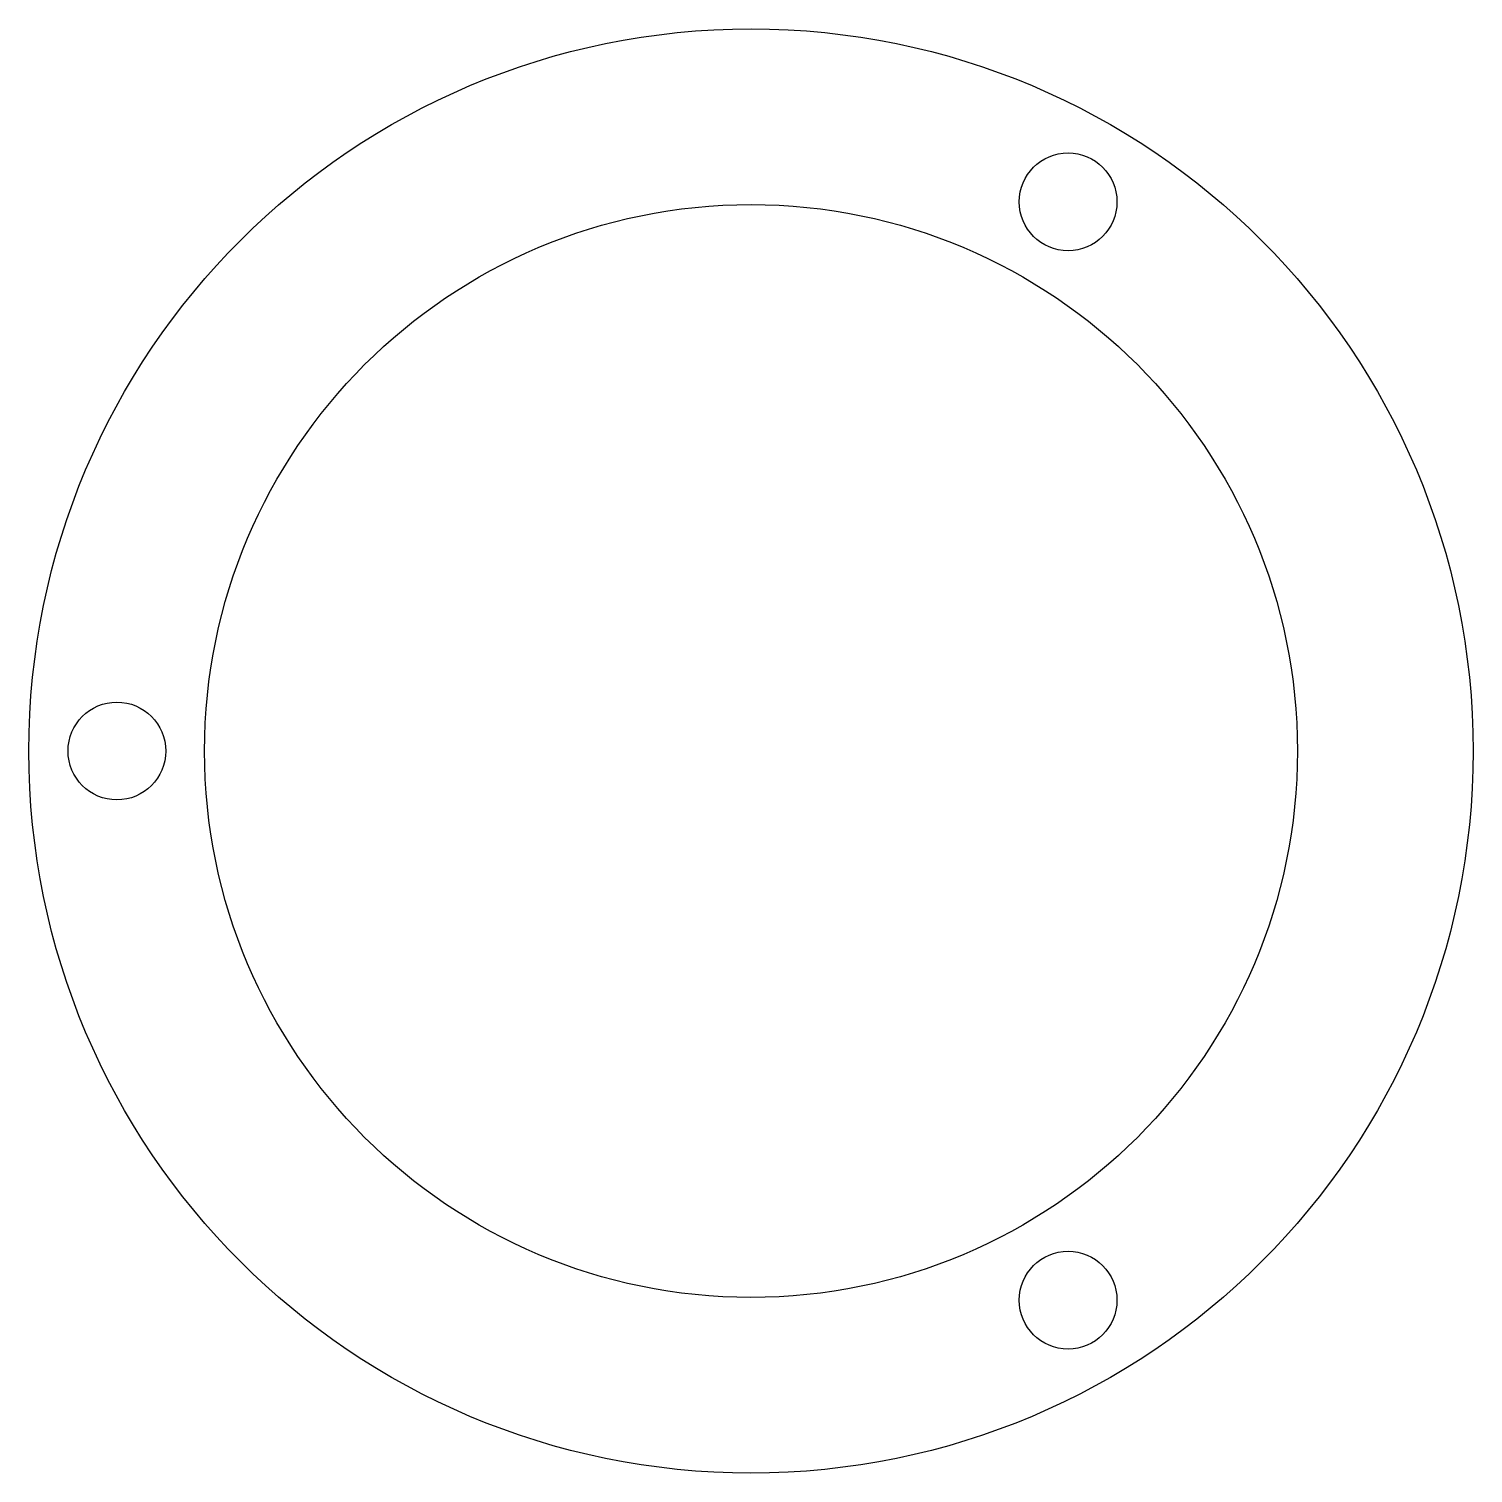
# Model space of a CAD drawing. Header units: millimetres. Extents: x -25.3 to 11.7, y -103.5 to -66.5.
import ezdxf

# ---------------------------------------------------------------- set-up
doc = ezdxf.new("R2010")
doc.units = ezdxf.units.MM
doc.layers.add('Sketch015', color=7, linetype='CONTINUOUS')

msp = doc.modelspace()

# ---------------------------------------------------------------- linework, layer by layer
at = {"layer": 'Sketch015'}
for centre, radius in [((-6.79748, -85.0123), 18.4691), ((1.31173, -70.9668), 1.25), ((-6.79748, -85.0123), 13.975), ((-23.0159, -85.0123), 1.25), ((1.31173, -99.0579), 1.25)]:
    msp.add_circle(centre, radius, dxfattribs=at)

doc.saveas('drawing.dxf')
